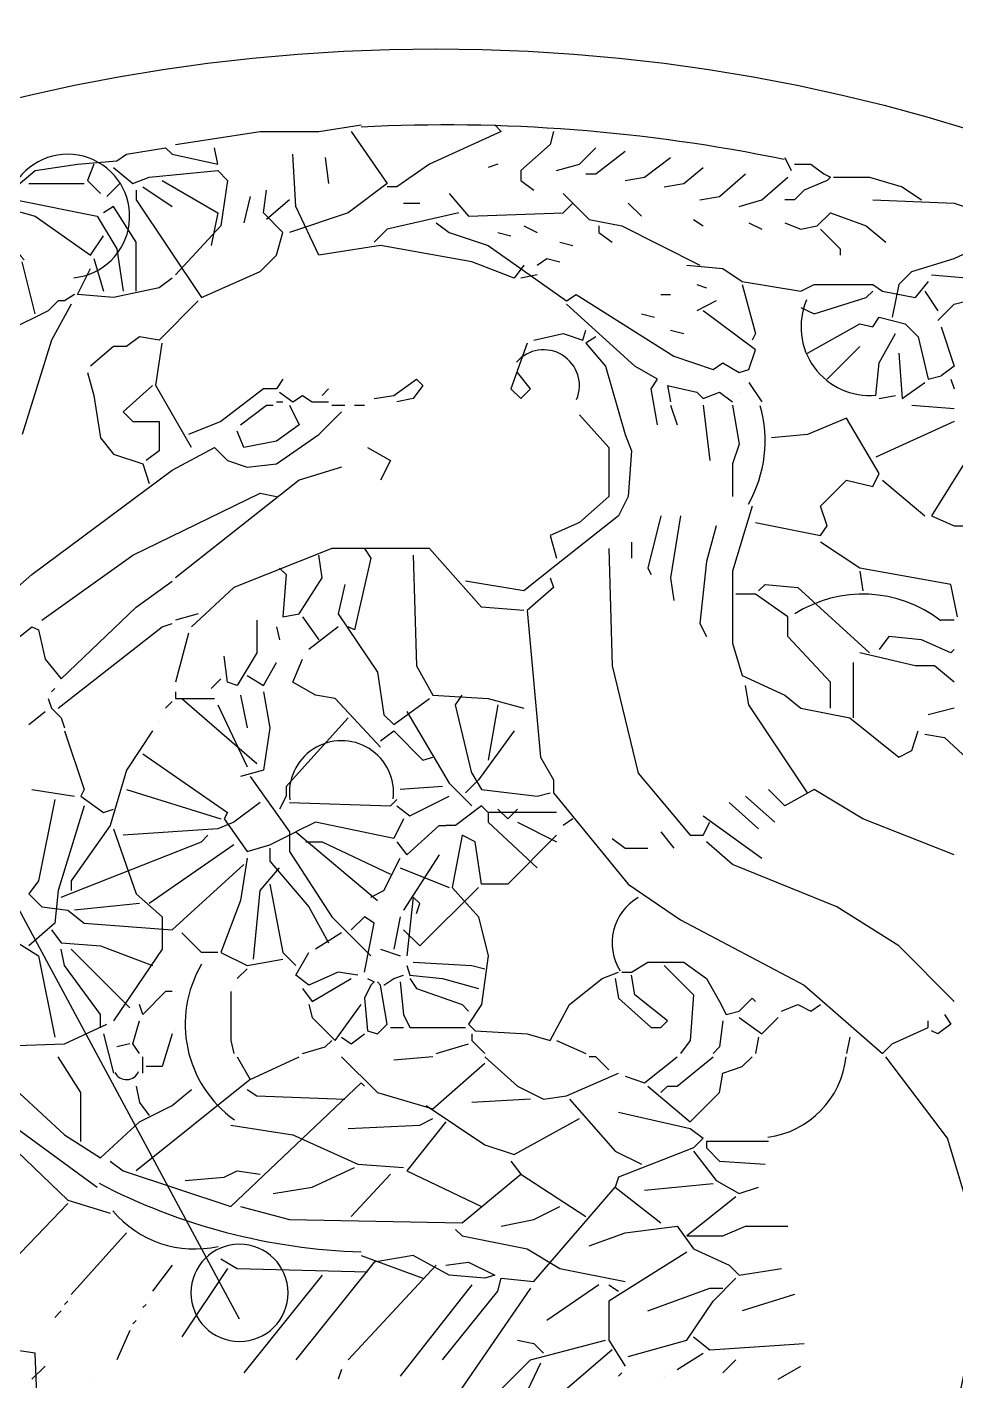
# Model space of a CAD drawing. Extents: x -747684 to -361709, y -438585 to -234743.
# Drawn here: x -372840.7 to -372673.6, y -242467.6 to -242223.9 of the extents above; entities that cross this region are included whole.
import ezdxf

# ---------------------------------------------------------------- set-up
doc = ezdxf.new("R2010")
doc.units = 0
doc.header["$LTSCALE"] = 100
doc.header["$MEASUREMENT"] = 0
doc.layers.get('0').update_dxf_attribs({"linetype": 'CONTINUOUS'})
for name, color, linetype in [('1', 7, 'CONTINUOUS'), ('2', 1, 'CONTINUOUS'), ('2D', 7, 'CONTINUOUS'), ('INSERT', 7, 'CONTINUOUS')]:
    doc.layers.add(name, color=color, linetype=linetype)

msp = doc.modelspace()

# ---------------------------------------------------------------- linework, layer by layer
at = {"color": 8}
msp.add_circle((-372767.14, -242550.53), 322.68, dxfattribs=at)
at = {"layer": '1', "color": 8}
for p, q in [((-372697.33, -242250.35), (-372696.16, -242250.94)), ((-372696.16, -242250.94), (-372696.75, -242251.52)), ((-372683.85, -242270.29), (-372685.02, -242276.15)), ((-372832.21, -242272.05), (-372833.97, -242273.22)), ((-372686.78, -242271.46), (-372680.91, -242272.63)), ((-372687.37, -242276.15), (-372682.67, -242277.33)), ((-372673.88, -242284.95), (-372676.22, -242286.71)), ((-372798.2, -242357.67), (-372802.31, -242358.84)), ((-372800.55, -242358.84), (-372793.51, -242368.81)), ((-372760.67, -242358.25), (-372758.91, -242361.18)), ((-372764.77, -242360.01), (-372760.67, -242364.12)), ((-372759.5, -242359.43), (-372761.84, -242361.77)), ((-372794.1, -242362.36), (-372795.27, -242364.7)), ((-372804.65, -242365.29), (-372805.24, -242366.46)), ((-372758.91, -242364.12), (-372763.6, -242367.64)), ((-372757.74, -242365.29), (-372758.91, -242364.12)), ((-372803.48, -242367.05), (-372806.41, -242368.22)), ((-372805.24, -242366.46), (-372801.13, -242372.33)), ((-372797.03, -242371.15), (-372792.34, -242368.81)), ((-372793.51, -242368.81), (-372793.51, -242372.33)), ((-372763.6, -242367.64), (-372765.36, -242367.64)), ((-372801.13, -242372.33), (-372797.03, -242371.15)), ((-372797.03, -242371.74), (-372797.03, -242374.09)), ((-372835.15, -242379.36), (-372835.73, -242385.23)), ((-372838.08, -242382.3), (-372833.39, -242382.88)), ((-372836.32, -242386.4), (-372834.56, -242388.75)), ((-372772.4, -242392.85), (-372771.81, -242394.61)), ((-372772.4, -242392.85), (-372772.4, -242392.85)), ((-372779.43, -242395.2), (-372778.26, -242395.78)), ((-372774.74, -242395.2), (-372772.98, -242394.61)), ((-372778.26, -242395.78), (-372778.85, -242396.37)), ((-372721.38, -242422.17), (-372719.03, -242423.93))]:
    msp.add_line(p, q, dxfattribs=at)
at = {"layer": '2', "color": 8}
for p, q in [((-372788.23, -242242.73), (-372780.61, -242241.55)), ((-372756.56, -242241.55), (-372755.39, -242242.73)), ((-372814.03, -242245.07), (-372798.79, -242242.73)), ((-372798.79, -242242.73), (-372788.23, -242242.73)), ((-372782.37, -242242.73), (-372775.92, -242252.11)), ((-372755.39, -242242.73), (-372768.29, -242248.59)), ((-372746.01, -242242.73), (-372746.59, -242245.07)), ((-372824.59, -242248), (-372822.83, -242246.83)), ((-372822.83, -242246.83), (-372815.79, -242245.66)), ((-372815.79, -242245.66), (-372814.62, -242246.83)), ((-372814.62, -242246.83), (-372806.41, -242248.59)), ((-372806.41, -242248.59), (-372807, -242245.66)), ((-372792.34, -242256.21), (-372792.92, -242246.83)), ((-372746.59, -242245.07), (-372751.87, -242249.76)), ((-372741.32, -242248.59), (-372738.38, -242245.66)), ((-372738.38, -242250.35), (-372733.11, -242246.24)), ((-372839.25, -242249.76), (-372831.63, -242248.59)), ((-372831.63, -242248.59), (-372824.59, -242248)), ((-372828.69, -242248.59), (-372829.87, -242251.52)), ((-372825.18, -242249.18), (-372821.66, -242252.11)), ((-372787.06, -242247.42), (-372786.47, -242252.11)), ((-372768.29, -242248.59), (-372774.16, -242252.7)), ((-372755.98, -242248.59), (-372757.74, -242249.18)), ((-372745.42, -242249.76), (-372741.32, -242248.59)), ((-372729.59, -242250.94), (-372724.9, -242247.42)), ((-372722.55, -242252.11), (-372719.03, -242249.18)), ((-372704.37, -242247.42), (-372703.2, -242249.76)), ((-372702.61, -242248.59), (-372699.68, -242248.59)), ((-372699.68, -242248.59), (-372697.33, -242250.35)), ((-372842.77, -242252.7), (-372839.25, -242249.76)), ((-372829.87, -242251.52), (-372827.52, -242253.87)), ((-372821.66, -242252.11), (-372818.73, -242250.94)), ((-372818.73, -242250.94), (-372806.41, -242249.76)), ((-372816.38, -242251.52), (-372806.41, -242257.39)), ((-372806.41, -242249.76), (-372804.65, -242251.52)), ((-372804.65, -242251.52), (-372805.82, -242259.73)), ((-372751.87, -242249.76), (-372751.87, -242251.52)), ((-372751.87, -242251.52), (-372749.53, -242253.28)), ((-372740.14, -242250.35), (-372738.38, -242250.35)), ((-372733.11, -242251.52), (-372729.59, -242250.94)), ((-372716.1, -242254.45), (-372711.41, -242250.35)), ((-372708.48, -242255.04), (-372703.79, -242250.94)), ((-372696.75, -242251.52), (-372700.85, -242253.28)), ((-372695.58, -242250.94), (-372689.12, -242250.94)), ((-372689.12, -242250.94), (-372683.26, -242252.7)), ((-372840.42, -242252.11), (-372830.45, -242252.11)), ((-372824, -242252.11), (-372826.35, -242254.45)), ((-372821.07, -242253.28), (-372821.07, -242255.04)), ((-372819.9, -242252.7), (-372814.62, -242256.21)), ((-372798.2, -242257.39), (-372797.61, -242253.28)), ((-372775.92, -242252.11), (-372782.95, -242257.39)), ((-372774.16, -242252.7), (-372775.92, -242252.7)), ((-372764.77, -242253.87), (-372761.26, -242257.97)), ((-372744.25, -242253.87), (-372739.56, -242258.56)), ((-372726.07, -242252.7), (-372722.55, -242252.11)), ((-372700.85, -242253.28), (-372702.61, -242255.04)), ((-372683.26, -242252.7), (-372679.74, -242255.04)), ((-372842.77, -242255.04), (-372828.11, -242257.97)), ((-372825.18, -242256.21), (-372826.94, -242257.39)), ((-372821.07, -242262.66), (-372825.18, -242256.21)), ((-372821.07, -242255.04), (-372809.34, -242272.63)), ((-372800.55, -242254.45), (-372801.72, -242259.15)), ((-372793.51, -242255.04), (-372797.61, -242258.56)), ((-372788.23, -242265.01), (-372792.34, -242256.21)), ((-372772.98, -242255.63), (-372770.05, -242255.63)), ((-372744.25, -242257.39), (-372742.49, -242255.63)), ((-372732.52, -242255.63), (-372730.17, -242257.97)), ((-372719.62, -242255.04), (-372716.1, -242254.45)), ((-372712.58, -242256.21), (-372708.48, -242255.04)), ((-372702.61, -242255.04), (-372704.37, -242255.04)), ((-372688.54, -242255.04), (-372673.88, -242255.63)), ((-372673.88, -242255.63), (-372665.08, -242258.56)), ((-372843.36, -242256.8), (-372839.25, -242257.97)), ((-372839.25, -242257.97), (-372829.28, -242265.01)), ((-372828.11, -242257.97), (-372824.59, -242263.84)), ((-372806.41, -242257.39), (-372807.58, -242263.25)), ((-372794.68, -242260.91), (-372798.2, -242257.39)), ((-372782.95, -242257.39), (-372793.51, -242260.91)), ((-372763.01, -242257.39), (-372775.92, -242260.32)), ((-372767.12, -242259.15), (-372764.77, -242260.91)), ((-372761.26, -242257.97), (-372744.25, -242257.39)), ((-372739.56, -242258.56), (-372733.69, -242259.73)), ((-372720.79, -242258.56), (-372719.03, -242259.73)), ((-372710.82, -242259.15), (-372708.48, -242260.32)), ((-372704.37, -242259.15), (-372701.44, -242260.32)), ((-372698.51, -242259.73), (-372696.16, -242257.39)), ((-372696.16, -242257.39), (-372689.71, -242259.73)), ((-372829.28, -242265.01), (-372826.94, -242261.49)), ((-372805.82, -242259.73), (-372814.03, -242268.53)), ((-372795.85, -242265.01), (-372794.68, -242260.91)), ((-372775.92, -242260.32), (-372778.26, -242262.66)), ((-372764.77, -242260.91), (-372757.74, -242263.25)), ((-372755.98, -242260.91), (-372753.63, -242261.49)), ((-372751.29, -242259.73), (-372748.94, -242260.91)), ((-372737.8, -242259.73), (-372737.8, -242260.91)), ((-372737.8, -242260.91), (-372735.45, -242262.66)), ((-372733.69, -242259.73), (-372719.62, -242266.77)), ((-372701.44, -242260.32), (-372698.51, -242259.73)), ((-372697.92, -242260.32), (-372694.4, -242263.84)), ((-372689.71, -242259.73), (-372686.19, -242262.66)), ((-372673.88, -242265.6), (-372663.91, -242260.91)), ((-372824.59, -242263.84), (-372823.42, -242271.46)), ((-372821.07, -242271.46), (-372821.07, -242262.66)), ((-372777.09, -242263.25), (-372788.23, -242265.01)), ((-372760.67, -242266.18), (-372777.09, -242263.25)), ((-372757.74, -242263.25), (-372743.66, -242273.22)), ((-372744.84, -242262.66), (-372742.49, -242263.25)), ((-372694.4, -242263.84), (-372694.4, -242265.01)), ((-372839.25, -242275.57), (-372841.6, -242266.18)), ((-372828.69, -242265.6), (-372826.94, -242271.46)), ((-372798.79, -242267.94), (-372795.85, -242265.01)), ((-372753.05, -242269.12), (-372760.67, -242266.18)), ((-372748.94, -242266.77), (-372747.18, -242265.6)), ((-372747.18, -242265.6), (-372744.84, -242266.18)), ((-372681.5, -242267.94), (-372673.88, -242265.6)), ((-372831.63, -242272.05), (-372829.28, -242267.36)), ((-372809.34, -242272.63), (-372798.79, -242267.94)), ((-372751.29, -242266.77), (-372753.05, -242269.12)), ((-372748.94, -242268.53), (-372751.87, -242269.12)), ((-372721.96, -242266.77), (-372715.51, -242267.36)), ((-372715.51, -242267.36), (-372712, -242269.7)), ((-372683.85, -242270.29), (-372681.5, -242267.94)), ((-372677.98, -242268.53), (-372658.04, -242270.29)), ((-372816.97, -242270.87), (-372825.18, -242272.63)), ((-372814.62, -242269.12), (-372816.97, -242270.87)), ((-372720.21, -242270.29), (-372718.45, -242270.87)), ((-372712, -242269.7), (-372701.44, -242271.46)), ((-372712, -242270.29), (-372709.65, -242279.08)), ((-372701.44, -242271.46), (-372699.09, -242270.29)), ((-372699.09, -242270.29), (-372688.54, -242270.29)), ((-372688.54, -242270.29), (-372686.78, -242271.46)), ((-372678.57, -242269.7), (-372680.91, -242272.63)), ((-372835.15, -242273.22), (-372836.9, -242274.98)), ((-372833.97, -242273.22), (-372835.15, -242273.22)), ((-372825.18, -242272.63), (-372831.63, -242272.05)), ((-372809.93, -242273.22), (-372816.97, -242280.26)), ((-372743.66, -242273.22), (-372741.9, -242272.05)), ((-372741.9, -242272.05), (-372724.31, -242283.19)), ((-372726.66, -242272.05), (-372724.9, -242272.05)), ((-372716.69, -242273.22), (-372720.21, -242274.98)), ((-372699.09, -242275.57), (-372689.71, -242272.63)), ((-372689.71, -242272.63), (-372688.54, -242271.46)), ((-372679.16, -242271.46), (-372676.81, -242274.98)), ((-372673.88, -242273.81), (-372669.19, -242272.63)), ((-372836.9, -242274.98), (-372843.94, -242278.5)), ((-372832.8, -242273.81), (-372836.32, -242280.26)), ((-372731.35, -242284.95), (-372743.66, -242273.81)), ((-372730.17, -242275.57), (-372727.83, -242276.15)), ((-372709.65, -242282.02), (-372719.03, -242274.98)), ((-372701.44, -242274.39), (-372699.09, -242275.57)), ((-372688.54, -242277.91), (-372687.37, -242276.15)), ((-372655.7, -242276.15), (-372677.98, -242311.92)), ((-372676.81, -242276.74), (-372673.88, -242273.81)), ((-372740.73, -242280.26), (-372740.14, -242278.5)), ((-372724.9, -242278.5), (-372722.55, -242279.08)), ((-372700.27, -242282.6), (-372690.88, -242277.33)), ((-372690.88, -242277.33), (-372688.54, -242277.91)), ((-372682.67, -242277.33), (-372680.33, -242279.67)), ((-372676.22, -242277.91), (-372673.88, -242284.95)), ((-372836.32, -242280.26), (-372841.6, -242297.26)), ((-372820.48, -242279.67), (-372822.83, -242281.43)), ((-372816.97, -242280.26), (-372820.48, -242279.67)), ((-372817.55, -242288.47), (-372816.38, -242280.84)), ((-372750.7, -242280.84), (-372753.63, -242289.05)), ((-372749.53, -242280.26), (-372744.25, -242279.08)), ((-372744.25, -242279.08), (-372740.73, -242280.26)), ((-372738.38, -242279.67), (-372740.14, -242280.84)), ((-372740.14, -242280.84), (-372736.63, -242284.95)), ((-372709.65, -242279.08), (-372710.24, -242280.26)), ((-372687.37, -242284.36), (-372684.43, -242279.08)), ((-372680.33, -242279.67), (-372678.57, -242287.29)), ((-372825.18, -242281.43), (-372829.28, -242284.95)), ((-372822.83, -242281.43), (-372825.18, -242281.43)), ((-372724.31, -242283.19), (-372717.27, -242285.54)), ((-372710.82, -242285.54), (-372709.65, -242282.02)), ((-372696.75, -242287.29), (-372690.88, -242281.43)), ((-372684.43, -242281.43), (-372684.43, -242281.43)), ((-372683.85, -242282.6), (-372683.26, -242290.81)), ((-372736.63, -242284.95), (-372733.11, -242297.26)), ((-372727.24, -242287.29), (-372731.35, -242284.95)), ((-372717.27, -242285.54), (-372715.51, -242284.36)), ((-372715.51, -242284.36), (-372712.58, -242286.12)), ((-372712.58, -242286.12), (-372710.82, -242285.54)), ((-372687.95, -242290.23), (-372687.37, -242284.36)), ((-372829.87, -242286.12), (-372828.69, -242290.23)), ((-372794.68, -242287.29), (-372795.85, -242289.05)), ((-372774.74, -242290.23), (-372770.64, -242287.29)), ((-372770.64, -242287.29), (-372769.47, -242288.47)), ((-372750.11, -242289.05), (-372752.46, -242286.12)), ((-372728.42, -242289.05), (-372727.24, -242287.29)), ((-372726.66, -242287.88), (-372726.66, -242287.88)), ((-372711.41, -242286.71), (-372711.41, -242286.71)), ((-372710.82, -242287.88), (-372708.48, -242291.4)), ((-372698.51, -242286.71), (-372698.51, -242286.71)), ((-372683.26, -242290.81), (-372679.16, -242287.88)), ((-372678.57, -242287.29), (-372676.22, -242286.71)), ((-372674.46, -242287.29), (-372673.88, -242289.05)), ((-372828.69, -242290.23), (-372827.52, -242297.85)), ((-372818.14, -242288.47), (-372823.42, -242293.16)), ((-372811.1, -242299.61), (-372817.55, -242288.47)), ((-372798.2, -242289.05), (-372805.82, -242294.92)), ((-372795.85, -242289.05), (-372798.2, -242289.05)), ((-372795.27, -242289.64), (-372792.92, -242291.4)), ((-372792.92, -242291.4), (-372791.16, -242290.23)), ((-372791.16, -242290.23), (-372789.4, -242291.4)), ((-372787.64, -242290.23), (-372786.47, -242289.05)), ((-372778.26, -242290.81), (-372774.74, -242290.23)), ((-372771.22, -242290.81), (-372774.16, -242291.4)), ((-372769.47, -242288.47), (-372771.22, -242290.81)), ((-372753.63, -242289.05), (-372751.87, -242290.81)), ((-372751.87, -242290.81), (-372750.11, -242289.05)), ((-372727.24, -242295.5), (-372728.42, -242289.05)), ((-372725.48, -242288.47), (-372724.9, -242291.4)), ((-372725.48, -242288.47), (-372720.21, -242289.64)), ((-372720.21, -242289.64), (-372719.03, -242290.81)), ((-372719.03, -242290.81), (-372716.1, -242289.64)), ((-372716.1, -242289.64), (-372713.75, -242291.4)), ((-372713.75, -242290.23), (-372713.75, -242290.23)), ((-372712.58, -242289.64), (-372712.58, -242289.64)), ((-372687.37, -242290.81), (-372684.43, -242290.23)), ((-372823.42, -242293.16), (-372821.66, -242294.92)), ((-372802.31, -242295.5), (-372797.61, -242291.99)), ((-372797.61, -242291.99), (-372796.44, -242291.99)), ((-372795.85, -242291.4), (-372794.68, -242291.4)), ((-372793.51, -242291.99), (-372791.75, -242295.5)), ((-372789.4, -242291.4), (-372786.47, -242291.4)), ((-372788.23, -242297.26), (-372784.13, -242293.16)), ((-372785.89, -242291.99), (-372783.54, -242291.99)), ((-372782.95, -242291.4), (-372782.95, -242291.4)), ((-372781.78, -242291.99), (-372780.02, -242291.99)), ((-372779.43, -242291.4), (-372779.43, -242291.4)), ((-372724.9, -242291.99), (-372723.72, -242295.5)), ((-372719.03, -242291.99), (-372717.86, -242301.96)), ((-372713.75, -242291.99), (-372712.58, -242299.02)), ((-372681.5, -242291.99), (-372673.88, -242292.57)), ((-372821.66, -242294.92), (-372816.97, -242294.92)), ((-372816.97, -242294.92), (-372816.97, -242300.2)), ((-372805.82, -242294.92), (-372811.69, -242297.26)), ((-372791.75, -242295.5), (-372795.85, -242298.44)), ((-372741.32, -242293.75), (-372736.04, -242299.61)), ((-372693.23, -242294.33), (-372700.27, -242297.26)), ((-372687.37, -242304.3), (-372693.23, -242294.33)), ((-372673.88, -242294.92), (-372687.95, -242301.37)), ((-372827.52, -242297.85), (-372825.18, -242300.78)), ((-372801.72, -242299.61), (-372802.89, -242296.68)), ((-372795.85, -242302.54), (-372788.23, -242297.26)), ((-372733.11, -242297.26), (-372731.93, -242300.2)), ((-372700.27, -242297.26), (-372706.72, -242297.85)), ((-372816.97, -242300.2), (-372819.31, -242301.96)), ((-372814.62, -242303.71), (-372807, -242299.61)), ((-372807, -242299.61), (-372804.65, -242301.96)), ((-372795.85, -242298.44), (-372801.72, -242299.61)), ((-372779.43, -242299.61), (-372775.33, -242301.96)), ((-372736.04, -242299.61), (-372736.04, -242308.41)), ((-372731.93, -242300.2), (-372732.52, -242308.41)), ((-372712.58, -242299.02), (-372713.75, -242302.54)), ((-372825.18, -242300.78), (-372819.9, -242302.54)), ((-372819.9, -242302.54), (-372818.73, -242306.06)), ((-372804.65, -242301.96), (-372801.13, -242303.13)), ((-372801.13, -242303.13), (-372795.85, -242302.54)), ((-372775.33, -242301.96), (-372777.09, -242305.47)), ((-372713.75, -242302.54), (-372713.75, -242308.41)), ((-372839.84, -242322.48), (-372814.62, -242303.71)), ((-372791.75, -242305.47), (-372814.03, -242323.07)), ((-372784.13, -242303.13), (-372791.75, -242305.47)), ((-372697.92, -242310.17), (-372693.23, -242305.47)), ((-372693.23, -242305.47), (-372688.54, -242306.65)), ((-372688.54, -242306.65), (-372687.37, -242304.3)), ((-372686.78, -242305.47), (-372679.16, -242311.92)), ((-372821.66, -242318.96), (-372798.79, -242307.82)), ((-372798.79, -242307.82), (-372795.85, -242308.41)), ((-372736.04, -242308.41), (-372741.32, -242313.1)), ((-372732.52, -242308.41), (-372734.28, -242311.92)), ((-372710.24, -242310.17), (-372713.75, -242321.89)), ((-372696.75, -242313.68), (-372697.92, -242310.17)), ((-372734.28, -242311.92), (-372745.42, -242320.72)), ((-372726.66, -242311.92), (-372729, -242321.31)), ((-372723.14, -242311.92), (-372724.9, -242323.07)), ((-372677.98, -242311.92), (-372673.88, -242313.68)), ((-372741.32, -242313.1), (-372746.59, -242315.44)), ((-372716.69, -242313.68), (-372718.45, -242320.13)), ((-372709.65, -242313.1), (-372697.92, -242315.44)), ((-372697.92, -242315.44), (-372696.75, -242313.68)), ((-372673.88, -242313.68), (-372665.08, -242313.68)), ((-372746.59, -242315.44), (-372745.42, -242319.55)), ((-372731.93, -242316.62), (-372731.93, -242319.55)), ((-372690.88, -242321.31), (-372697.92, -242316.62)), ((-372838.08, -242330.69), (-372821.66, -242318.96)), ((-372785.89, -242317.79), (-372803.48, -242324.83)), ((-372787.64, -242323.07), (-372788.23, -242318.96)), ((-372768.29, -242317.79), (-372785.89, -242317.79)), ((-372778.85, -242319.55), (-372781.78, -242332.45)), ((-372780.02, -242317.79), (-372778.85, -242319.55)), ((-372771.22, -242318.96), (-372770.64, -242338.9)), ((-372758.91, -242328.34), (-372768.29, -242317.79)), ((-372736.04, -242317.79), (-372735.45, -242338.9)), ((-372858.6, -242338.9), (-372839.84, -242322.48)), ((-372795.27, -242321.31), (-372794.1, -242322.48)), ((-372794.1, -242322.48), (-372794.68, -242330.1)), ((-372745.42, -242320.72), (-372751.29, -242325.41)), ((-372729, -242321.31), (-372728.42, -242322.48)), ((-372718.45, -242320.13), (-372719.62, -242331.28)), ((-372713.75, -242321.89), (-372713.75, -242334.8)), ((-372674.46, -242324.24), (-372690.88, -242321.31)), ((-372690.88, -242321.89), (-372690.3, -242325.41)), ((-372821.07, -242328.34), (-372814.62, -242323.65)), ((-372803.48, -242324.83), (-372811.1, -242331.86)), ((-372791.75, -242329.52), (-372787.64, -242323.07)), ((-372783.54, -242324.24), (-372784.71, -242329.52)), ((-372751.29, -242325.41), (-372761.84, -242323.65)), ((-372746.01, -242324.83), (-372750.7, -242328.93)), ((-372746.59, -242323.07), (-372746.01, -242324.83)), ((-372724.9, -242323.07), (-372724.31, -242327.17)), ((-372709.06, -242325.41), (-372707.89, -242324.24)), ((-372707.89, -242324.24), (-372702.03, -242324.83)), ((-372702.03, -242324.83), (-372689.12, -242336.55)), ((-372673.29, -242330.1), (-372674.46, -242324.24)), ((-372709.65, -242326), (-372713.17, -242326)), ((-372703.79, -242330.1), (-372709.65, -242326)), ((-372834.56, -242341.25), (-372821.07, -242328.34)), ((-372809.93, -242329.52), (-372814.03, -242330.69)), ((-372794.68, -242330.1), (-372791.75, -242329.52)), ((-372784.71, -242329.52), (-372777.68, -242340.07)), ((-372751.29, -242328.93), (-372758.91, -242328.34)), ((-372750.7, -242328.93), (-372748.35, -242355.32)), ((-372858.02, -242346.52), (-372839.84, -242331.86)), ((-372839.84, -242331.86), (-372838.66, -242332.45)), ((-372835.15, -242346.52), (-372816.38, -242331.86)), ((-372816.38, -242331.86), (-372814.62, -242331.28)), ((-372799.37, -242330.69), (-372799.37, -242336.55)), ((-372795.85, -242331.86), (-372795.27, -242334.21)), ((-372791.16, -242330.1), (-372788.23, -242334.21)), ((-372784.71, -242331.86), (-372789.99, -242335.97)), ((-372781.78, -242332.45), (-372782.95, -242331.86)), ((-372719.62, -242331.28), (-372718.45, -242333.62)), ((-372703.79, -242333.62), (-372703.79, -242330.1)), ((-372673.88, -242330.69), (-372676.22, -242330.69)), ((-372838.66, -242332.45), (-372837.49, -242337.73)), ((-372811.69, -242333.04), (-372814.03, -242341.83)), ((-372696.16, -242341.83), (-372703.79, -242333.62)), ((-372685.61, -242333.62), (-372687.37, -242335.97)), ((-372679.74, -242334.21), (-372685.61, -242333.62)), ((-372674.46, -242336.55), (-372679.74, -242334.21)), ((-372804.65, -242341.83), (-372805.24, -242337.14)), ((-372799.37, -242336.55), (-372802.89, -242342.42)), ((-372713.75, -242334.8), (-372712, -242340.66)), ((-372680.91, -242338.9), (-372690.88, -242336.55)), ((-372673.88, -242335.97), (-372674.46, -242336.55)), ((-372837.49, -242337.73), (-372834.56, -242341.25)), ((-372798.2, -242342.42), (-372795.85, -242338.31)), ((-372792.92, -242341.83), (-372791.16, -242337.73)), ((-372770.64, -242338.9), (-372767.71, -242344.18)), ((-372735.45, -242338.9), (-372730.76, -242358.25)), ((-372692.06, -242338.31), (-372692.06, -242348.28)), ((-372677.4, -242338.9), (-372680.91, -242338.9)), ((-372673.88, -242341.83), (-372677.4, -242338.9)), ((-372835.15, -242341.83), (-372835.15, -242341.83)), ((-372805.82, -242341.25), (-372807.58, -242343.01)), ((-372802.89, -242342.42), (-372804.65, -242341.83)), ((-372801.13, -242340.66), (-372798.2, -242342.42)), ((-372788.82, -242344.18), (-372792.92, -242341.83)), ((-372777.68, -242340.07), (-372776.5, -242347.7)), ((-372712, -242340.66), (-372704.37, -242344.18)), ((-372696.16, -242346.52), (-372696.16, -242341.83)), ((-372836.32, -242343.59), (-372835.73, -242343.01)), ((-372814.62, -242342.42), (-372814.62, -242342.42)), ((-372814.03, -242343.59), (-372814.03, -242344.76)), ((-372802.31, -242344.18), (-372801.13, -242350.04)), ((-372798.2, -242343.59), (-372797.03, -242350.04)), ((-372785.3, -242344.76), (-372788.82, -242344.18)), ((-372767.71, -242344.18), (-372757.74, -242344.76)), ((-372763.6, -242345.94), (-372762.43, -242344.18)), ((-372710.82, -242345.94), (-372711.41, -242342.42)), ((-372704.37, -242344.18), (-372701.44, -242346.52)), ((-372836.9, -242344.76), (-372836.32, -242346.52)), ((-372836.32, -242346.52), (-372834.56, -242348.28)), ((-372815.79, -242346.52), (-372814.62, -242345.35)), ((-372814.03, -242344.76), (-372807, -242344.76)), ((-372812.86, -242344.76), (-372799.37, -242356.49)), ((-372806.41, -242345.94), (-372801.13, -242357.08)), ((-372777.09, -242353.56), (-372785.3, -242344.76)), ((-372774.74, -242349.46), (-372768.29, -242344.76)), ((-372760.67, -242358.25), (-372763.6, -242345.94)), ((-372757.74, -242344.76), (-372751.29, -242346.52)), ((-372755.98, -242345.94), (-372757.74, -242355.91)), ((-372700.27, -242361.77), (-372710.82, -242345.94)), ((-372701.44, -242346.52), (-372692.64, -242348.28)), ((-372673.88, -242346.52), (-372678.57, -242347.7)), ((-372840.42, -242349.46), (-372837.49, -242347.11)), ((-372834.56, -242348.28), (-372833.97, -242350.04)), ((-372816.97, -242348.87), (-372816.97, -242348.87)), ((-372816.38, -242347.7), (-372816.38, -242347.7)), ((-372782.95, -242348.28), (-372794.1, -242360.6)), ((-372776.5, -242347.7), (-372774.74, -242349.46)), ((-372772.4, -242347.11), (-372764.77, -242360.01)), ((-372692.64, -242348.28), (-372683.85, -242355.32)), ((-372833.97, -242350.63), (-372830.45, -242361.18)), ((-372818.14, -242350.63), (-372822.83, -242357.67)), ((-372797.03, -242350.04), (-372798.2, -242357.67)), ((-372777.09, -242352.39), (-372774.74, -242350.63)), ((-372774.74, -242350.63), (-372769.47, -242355.91)), ((-372753.05, -242350.63), (-372759.5, -242359.43)), ((-372681.5, -242354.15), (-372680.33, -242350.63)), ((-372679.16, -242351.22), (-372675.64, -242351.8)), ((-372683.85, -242355.32), (-372681.5, -242354.15)), ((-372675.64, -242351.8), (-372659.22, -242367.05)), ((-372819.9, -242354.73), (-372804.65, -242365.29)), ((-372769.47, -242355.91), (-372767.71, -242355.32)), ((-372748.35, -242355.32), (-372746.01, -242359.43)), ((-372822.83, -242357.67), (-372825.76, -242367.64)), ((-372730.76, -242358.25), (-372721.38, -242369.39)), ((-372839.84, -242361.18), (-372832.21, -242362.36)), ((-372830.45, -242361.18), (-372831.04, -242362.36)), ((-372822.83, -242361.18), (-372805.82, -242366.46)), ((-372794.1, -242360.6), (-372794.1, -242362.36)), ((-372765.95, -242360.6), (-372773.57, -242361.18)), ((-372758.91, -242361.18), (-372748.94, -242362.36)), ((-372746.01, -242359.43), (-372746.01, -242361.77)), ((-372704.37, -242364.12), (-372707.3, -242361.18)), ((-372699.09, -242361.18), (-372704.37, -242364.12)), ((-372690.3, -242366.46), (-372699.09, -242361.18)), ((-372835.73, -242362.94), (-372838.66, -242377.6)), ((-372831.04, -242362.36), (-372826.94, -242365.29)), ((-372798.79, -242363.53), (-372803.48, -242367.05)), ((-372793.51, -242363.53), (-372775.33, -242364.12)), ((-372775.33, -242364.12), (-372774.16, -242362.94)), ((-372771.81, -242365.88), (-372764.77, -242362.36)), ((-372748.94, -242362.36), (-372746.59, -242361.77)), ((-372746.01, -242361.77), (-372732.52, -242378.19)), ((-372714.34, -242363.53), (-372709.06, -242368.22)), ((-372711.41, -242362.36), (-372706.13, -242367.05)), ((-372830.45, -242364.12), (-372835.15, -242379.36)), ((-372826.94, -242365.29), (-372825.18, -242364.7)), ((-372774.16, -242364.12), (-372771.81, -242365.88)), ((-372757.74, -242365.29), (-372757.74, -242367.05)), ((-372745.42, -242365.29), (-372757.74, -242365.29)), ((-372755.98, -242364.7), (-372754.22, -242366.46)), ((-372754.22, -242366.46), (-372752.46, -242364.7)), ((-372719.03, -242365.88), (-372708.48, -242373.5)), ((-372825.76, -242367.64), (-372832.8, -242377.6)), ((-372825.18, -242368.22), (-372821.07, -242379.95)), ((-372806.41, -242368.22), (-372823.42, -242369.39)), ((-372788.82, -242367.05), (-372792.34, -242368.81)), ((-372792.34, -242368.81), (-372777.68, -242381.12)), ((-372774.74, -242369.98), (-372788.82, -242367.05)), ((-372772.98, -242366.46), (-372774.74, -242369.98)), ((-372772.4, -242372.91), (-372766.53, -242367.64)), ((-372766.53, -242367.64), (-372765.36, -242367.64)), ((-372757.74, -242367.05), (-372748.94, -242375.26)), ((-372752.46, -242367.05), (-372745.42, -242370.57)), ((-372742.49, -242366.46), (-372744.25, -242367.64)), ((-372726.66, -242368.81), (-372724.31, -242371.74)), ((-372719.03, -242369.39), (-372717.86, -242367.05)), ((-372673.88, -242372.91), (-372690.3, -242366.46)), ((-372834.56, -242380.54), (-372809.34, -242370.57)), ((-372803.48, -242371.15), (-372818.73, -242381.71)), ((-372809.34, -242370.57), (-372808.17, -242369.39)), ((-372790.58, -242370.57), (-372787.64, -242370.57)), ((-372787.64, -242370.57), (-372775.33, -242376.43)), ((-372774.16, -242370.57), (-372772.4, -242372.91)), ((-372762.43, -242369.39), (-372764.19, -242378.78)), ((-372760.08, -242370.57), (-372762.43, -242369.39)), ((-372758.91, -242378.19), (-372760.08, -242370.57)), ((-372745.42, -242369.39), (-372754.22, -242378.19)), ((-372735.45, -242369.98), (-372733.11, -242371.74)), ((-372721.38, -242369.39), (-372719.03, -242369.39)), ((-372713.75, -242374.67), (-372718.45, -242370.57)), ((-372801.13, -242373.5), (-372802.31, -242381.12)), ((-372793.51, -242372.33), (-372785.89, -242384.06)), ((-372776.5, -242379.36), (-372773.57, -242373.5)), ((-372766.53, -242372.91), (-372772.98, -242382.88)), ((-372733.11, -242371.74), (-372729, -242371.74)), ((-372814.62, -242386.4), (-372801.72, -242374.67)), ((-372798.79, -242379.36), (-372795.27, -242375.26)), ((-372797.03, -242374.09), (-372789.99, -242382.3)), ((-372773.57, -242375.26), (-372764.77, -242378.78)), ((-372694.99, -242382.3), (-372713.75, -242374.67)), ((-372838.66, -242377.6), (-372840.42, -242379.95)), ((-372832.8, -242377.6), (-372832.8, -242379.36)), ((-372797.03, -242378.19), (-372794.68, -242390.51)), ((-372754.22, -242378.19), (-372758.91, -242378.19)), ((-372732.52, -242378.19), (-372723.14, -242384.64)), ((-372840.42, -242379.95), (-372838.08, -242382.3)), ((-372821.07, -242379.95), (-372816.38, -242384.06)), ((-372799.96, -242391.68), (-372798.79, -242379.36)), ((-372778.85, -242380.54), (-372776.5, -242379.36)), ((-372771.22, -242380.54), (-372772.4, -242391.09)), ((-372770.05, -242381.71), (-372771.22, -242380.54)), ((-372770.05, -242389.33), (-372759.5, -242378.78)), ((-372764.19, -242378.78), (-372759.5, -242384.06)), ((-372833.39, -242382.88), (-372830.45, -242385.23)), ((-372820.48, -242381.71), (-372832.21, -242382.88)), ((-372802.31, -242381.12), (-372805.82, -242390.51)), ((-372789.99, -242382.3), (-372786.47, -242388.75)), ((-372770.64, -242383.47), (-372770.05, -242381.71)), ((-372683.85, -242389.33), (-372694.99, -242382.3)), ((-372835.73, -242385.23), (-372840.42, -242389.33)), ((-372830.45, -242385.23), (-372814.62, -242386.4)), ((-372816.38, -242384.06), (-372816.38, -242389.92)), ((-372785.89, -242384.06), (-372778.85, -242391.09)), ((-372780.02, -242384.06), (-372782.37, -242386.4)), ((-372778.26, -242385.23), (-372780.02, -242384.06)), ((-372780.02, -242394.02), (-372778.26, -242385.23)), ((-372773.57, -242384.06), (-372774.74, -242389.92)), ((-372759.5, -242384.06), (-372757.74, -242391.09)), ((-372723.14, -242384.64), (-372700.85, -242396.37)), ((-372843.36, -242388.16), (-372838.66, -242391.09)), ((-372809.34, -242390.51), (-372812.86, -242386.99)), ((-372784.13, -242386.99), (-372788.82, -242389.92)), ((-372772.98, -242386.4), (-372770.05, -242389.33)), ((-372834.56, -242388.75), (-372827.52, -242389.33)), ((-372833.97, -242392.85), (-372834.56, -242389.92)), ((-372832.8, -242389.92), (-372822.24, -242400.48)), ((-372827.52, -242389.33), (-372818.14, -242392.85)), ((-372816.38, -242389.92), (-372825.18, -242402.82)), ((-372806.41, -242390.51), (-372809.34, -242390.51)), ((-372805.82, -242390.51), (-372801.13, -242392.85)), ((-372794.68, -242390.51), (-372792.34, -242392.85)), ((-372792.34, -242394.61), (-372789.99, -242390.51)), ((-372777.09, -242389.92), (-372773.57, -242391.09)), ((-372673.88, -242399.3), (-372683.85, -242389.33)), ((-372838.66, -242391.09), (-372835.73, -242405.75)), ((-372827.52, -242401.65), (-372833.97, -242392.85)), ((-372801.13, -242392.85), (-372794.68, -242391.68)), ((-372771.22, -242392.27), (-372760.67, -242392.85)), ((-372760.67, -242392.85), (-372758.32, -242393.44)), ((-372757.74, -242391.09), (-372758.91, -242399.89)), ((-372731.93, -242394.02), (-372729, -242392.27)), ((-372729, -242392.27), (-372722.55, -242392.27)), ((-372726.07, -242392.85), (-372720.79, -242398.13)), ((-372722.55, -242392.27), (-372718.45, -242395.2)), ((-372802.89, -242395.2), (-372801.13, -242393.44)), ((-372789.99, -242396.37), (-372792.34, -242394.61)), ((-372784.71, -242394.02), (-372789.99, -242396.37)), ((-372789.4, -242399.3), (-372782.37, -242395.2)), ((-372781.19, -242394.61), (-372784.71, -242394.02)), ((-372776.5, -242396.37), (-372774.74, -242395.2)), ((-372771.81, -242394.61), (-372765.95, -242395.2)), ((-372771.81, -242395.2), (-372770.64, -242396.96)), ((-372765.95, -242395.2), (-372759.5, -242396.96)), ((-372743.08, -242399.89), (-372737.21, -242395.2)), ((-372737.21, -242395.2), (-372734.28, -242394.02)), ((-372734.87, -242395.2), (-372734.28, -242398.72)), ((-372733.69, -242394.02), (-372731.93, -242394.02)), ((-372731.35, -242398.13), (-372731.93, -242394.61)), ((-372718.45, -242395.2), (-372716.1, -242399.3)), ((-372815.79, -242397.54), (-372819.9, -242401.65)), ((-372814.62, -242397.54), (-372815.79, -242397.54)), ((-372814.03, -242397.54), (-372814.03, -242397.54)), ((-372804.06, -242397.54), (-372804.06, -242406.34)), ((-372803.48, -242396.37), (-372803.48, -242396.37)), ((-372791.16, -242396.96), (-372789.4, -242399.3)), ((-372778.85, -242396.37), (-372780.02, -242398.72)), ((-372777.09, -242396.37), (-372777.68, -242395.78)), ((-372775.92, -242403.41), (-372777.09, -242396.37)), ((-372773.57, -242395.78), (-372772.98, -242401.65)), ((-372770.64, -242396.96), (-372762.43, -242399.89)), ((-372700.85, -242396.37), (-372686.78, -242408.69)), ((-372819.9, -242401.65), (-372820.48, -242399.89)), ((-372789.99, -242399.89), (-372789.4, -242402.23)), ((-372785.3, -242406.34), (-372780.61, -242399.89)), ((-372780.02, -242398.72), (-372779.43, -242404.58)), ((-372762.43, -242399.89), (-372761.26, -242401.06)), ((-372758.91, -242399.89), (-372761.26, -242403.41)), ((-372746.59, -242406.34), (-372743.08, -242399.89)), ((-372734.28, -242398.72), (-372728.42, -242403.99)), ((-372725.48, -242402.82), (-372731.35, -242398.13)), ((-372720.79, -242398.13), (-372721.38, -242406.34)), ((-372716.1, -242399.3), (-372714.93, -242401.65)), ((-372712.58, -242401.06), (-372710.24, -242398.72)), ((-372710.24, -242398.72), (-372709.65, -242399.3)), ((-372704.96, -242401.06), (-372702.03, -242399.89)), ((-372702.03, -242399.89), (-372699.68, -242401.06)), ((-372699.68, -242401.06), (-372697.92, -242399.89)), ((-372827.52, -242403.99), (-372827.52, -242401.65)), ((-372821.66, -242406.93), (-372820.48, -242402.82)), ((-372789.4, -242402.23), (-372785.3, -242406.34)), ((-372772.98, -242401.65), (-372771.81, -242403.99)), ((-372726.66, -242403.99), (-372725.48, -242402.82)), ((-372715.51, -242402.82), (-372716.1, -242407.51)), ((-372715.51, -242402.82), (-372715.51, -242402.82)), ((-372714.93, -242401.65), (-372712.58, -242401.06)), ((-372712.58, -242402.23), (-372708.48, -242405.17)), ((-372708.48, -242405.17), (-372705.54, -242402.23)), ((-372678.57, -242403.99), (-372678.57, -242402.82)), ((-372675.64, -242401.65), (-372674.46, -242403.41)), ((-372833.97, -242406.93), (-372826.35, -242403.41)), ((-372826.94, -242405.17), (-372825.18, -242412.2)), ((-372814.62, -242405.17), (-372816.38, -242411.03)), ((-372814.03, -242404.58), (-372814.03, -242404.58)), ((-372782.37, -242406.93), (-372780.02, -242405.17)), ((-372779.43, -242404.58), (-372777.68, -242405.17)), ((-372777.68, -242405.17), (-372775.92, -242403.41)), ((-372775.33, -242403.99), (-372772.98, -242403.99)), ((-372771.81, -242403.99), (-372761.84, -242403.99)), ((-372761.26, -242403.41), (-372760.08, -242404.58)), ((-372760.67, -242405.17), (-372760.67, -242406.34)), ((-372760.08, -242404.58), (-372750.7, -242405.17)), ((-372750.7, -242405.17), (-372746.59, -242406.34)), ((-372728.42, -242403.99), (-372726.66, -242403.99)), ((-372692.64, -242403.99), (-372692.64, -242403.99)), ((-372685.02, -242406.93), (-372678.57, -242403.99)), ((-372676.81, -242405.17), (-372677.98, -242404.58)), ((-372674.46, -242403.41), (-372676.81, -242405.17)), ((-372849.81, -242407.51), (-372833.97, -242406.93)), ((-372822.24, -242406.93), (-372824.59, -242407.51)), ((-372820.48, -242408.69), (-372821.66, -242406.93)), ((-372804.06, -242406.34), (-372803.48, -242408.69)), ((-372791.16, -242408.69), (-372787.06, -242407.51)), ((-372787.06, -242407.51), (-372785.89, -242406.34)), ((-372784.13, -242405.75), (-372782.37, -242406.93)), ((-372782.95, -242407.51), (-372782.95, -242407.51)), ((-372767.12, -242408.69), (-372761.26, -242406.93)), ((-372760.67, -242406.34), (-372758.32, -242408.69)), ((-372745.42, -242406.34), (-372740.14, -242408.69)), ((-372721.38, -242406.34), (-372723.14, -242408.69)), ((-372716.1, -242407.51), (-372717.27, -242408.69)), ((-372709.06, -242405.75), (-372709.65, -242408.69)), ((-372692.64, -242405.75), (-372693.23, -242408.69)), ((-372692.64, -242405.75), (-372692.64, -242405.75)), ((-372686.78, -242408.69), (-372685.02, -242406.93)), ((-372849.22, -242409.27), (-372833.97, -242423.35)), ((-372831.04, -242415.72), (-372835.15, -242409.27)), ((-372819.9, -242412.2), (-372819.9, -242409.27)), ((-372802.89, -242409.27), (-372800.55, -242413.38)), ((-372800.55, -242413.38), (-372791.75, -242409.27)), ((-372784.13, -242409.27), (-372777.68, -242415.72)), ((-372767.71, -242409.27), (-372774.74, -242409.86)), ((-372758.32, -242409.27), (-372752.46, -242414.55)), ((-372738.38, -242409.27), (-372739.56, -242409.27)), ((-372736.04, -242411.62), (-372738.38, -242409.27)), ((-372729.59, -242413.96), (-372723.72, -242409.27)), ((-372723.72, -242414.55), (-372717.27, -242409.27)), ((-372712, -242411.03), (-372710.24, -242409.27)), ((-372675.05, -242423.93), (-372686.19, -242409.27)), ((-372816.38, -242411.03), (-372819.31, -242411.03)), ((-372767.71, -242418.65), (-372758.32, -242410.44)), ((-372743.66, -242416.31), (-372734.28, -242412.2)), ((-372716.1, -242415.72), (-372715.51, -242412.2)), ((-372715.51, -242412.2), (-372712, -242411.03)), ((-372800.55, -242413.38), (-372821.07, -242429.8)), ((-372821.07, -242414.55), (-372820.48, -242417.48)), ((-372814.62, -242418.07), (-372811.1, -242415.14)), ((-372804.06, -242436.25), (-372780.61, -242413.96)), ((-372801.13, -242415.14), (-372799.37, -242416.31)), ((-372780.61, -242413.96), (-372780.02, -242414.55)), ((-372752.46, -242414.55), (-372747.77, -242416.9)), ((-372733.11, -242412.79), (-372729.59, -242413.96)), ((-372729, -242414.55), (-372721.38, -242421)), ((-372726.66, -242415.72), (-372725.48, -242414.55)), ((-372725.48, -242414.55), (-372723.72, -242414.55)), ((-372831.04, -242424.52), (-372831.04, -242415.72)), ((-372820.48, -242417.48), (-372818.73, -242419.83)), ((-372799.37, -242416.31), (-372783.54, -242416.9)), ((-372777.68, -242415.72), (-372767.71, -242418.65)), ((-372750.11, -242416.9), (-372760.67, -242417.48)), ((-372747.77, -242416.9), (-372743.66, -242416.31)), ((-372743.08, -242416.9), (-372734.87, -242426.28)), ((-372721.38, -242421), (-372716.1, -242415.72)), ((-372820.48, -242421), (-372814.62, -242418.07)), ((-372768.88, -242418.07), (-372758.32, -242425.11)), ((-372734.28, -242419.24), (-372721.38, -242422.17)), ((-372843.36, -242421.59), (-372828.11, -242432.73)), ((-372827.52, -242427.45), (-372820.48, -242421)), ((-372804.06, -242421.59), (-372792.92, -242423.35)), ((-372782.95, -242422.17), (-372770.05, -242421.59)), ((-372765.36, -242421), (-372772.4, -242429.8)), ((-372770.05, -242421.59), (-372767.71, -242420.41)), ((-372753.05, -242426.86), (-372741.32, -242420.41)), ((-372845.7, -242423.35), (-372833.39, -242435.07)), ((-372833.97, -242423.35), (-372827.52, -242427.45)), ((-372792.92, -242423.35), (-372781.19, -242428.62)), ((-372719.03, -242423.93), (-372720.79, -242425.69)), ((-372718.45, -242424.52), (-372718.45, -242425.69)), ((-372707.3, -242424.52), (-372718.45, -242424.52)), ((-372671.53, -242435.66), (-372675.05, -242423.93)), ((-372758.32, -242425.11), (-372753.05, -242426.86)), ((-372734.87, -242426.28), (-372730.17, -242428.62)), ((-372720.79, -242425.69), (-372734.28, -242430.97)), ((-372720.79, -242426.28), (-372716.69, -242431.56)), ((-372718.45, -242425.69), (-372716.1, -242428.04)), ((-372825.76, -242428.04), (-372823.42, -242429.8)), ((-372789.4, -242432.73), (-372781.78, -242429.21)), ((-372781.19, -242428.62), (-372772.98, -242429.21)), ((-372753.63, -242428.04), (-372751.87, -242430.38)), ((-372716.1, -242428.04), (-372707.89, -242428.62)), ((-372823.42, -242429.8), (-372804.06, -242436.25)), ((-372812.27, -242431.56), (-372805.24, -242430.97)), ((-372805.24, -242430.97), (-372802.89, -242429.8)), ((-372802.89, -242429.8), (-372798.79, -242430.38)), ((-372775.33, -242430.38), (-372782.37, -242438.01)), ((-372772.4, -242429.8), (-372758.91, -242436.25)), ((-372762.43, -242439.18), (-372751.87, -242430.38)), ((-372751.87, -242430.38), (-372740.14, -242438.01)), ((-372734.28, -242430.97), (-372734.87, -242432.73)), ((-372717.27, -242432.14), (-372729.59, -242433.32)), ((-372716.69, -242431.56), (-372712.58, -242433.9)), ((-372796.44, -242433.9), (-372789.4, -242432.73)), ((-372749.53, -242449.74), (-372734.87, -242432.73)), ((-372734.87, -242432.73), (-372726.66, -242439.18)), ((-372713.17, -242434.49), (-372721.96, -242441.53)), ((-372712.58, -242433.9), (-372709.06, -242432.73)), ((-372833.39, -242435.66), (-372847.46, -242450.32)), ((-372833.39, -242435.07), (-372825.76, -242437.42)), ((-372802.31, -242436.25), (-372793.51, -242438.59)), ((-372749.53, -242438.59), (-372744.84, -242436.25)), ((-372793.51, -242438.59), (-372762.43, -242439.18)), ((-372755.39, -242439.77), (-372749.53, -242438.59)), ((-372822.83, -242440.94), (-372832.8, -242452.08)), ((-372763.6, -242440.35), (-372762.43, -242441.53)), ((-372762.43, -242441.53), (-372750.7, -242443.87)), ((-372739.56, -242443.28), (-372733.11, -242440.94)), ((-372733.11, -242440.94), (-372723.72, -242439.77)), ((-372723.72, -242439.77), (-372720.79, -242443.87)), ((-372721.96, -242441.53), (-372715.51, -242441.53)), ((-372715.51, -242441.53), (-372711.41, -242439.77)), ((-372711.41, -242439.77), (-372703.79, -242439.77)), ((-372750.7, -242443.87), (-372744.84, -242447.39)), ((-372720.79, -242443.87), (-372714.34, -242446.8)), ((-372814.62, -242446.8), (-372818.14, -242451.49)), ((-372805.82, -242445.63), (-372802.89, -242447.39)), ((-372778.26, -242446.22), (-372792.34, -242463.81)), ((-372767.12, -242446.8), (-372782.95, -242463.81)), ((-372780.61, -242445.04), (-372769.47, -242449.15)), ((-372771.22, -242445.04), (-372778.26, -242446.22)), ((-372764.77, -242448.56), (-372771.22, -242445.04)), ((-372765.36, -242446.8), (-372761.26, -242446.22)), ((-372761.26, -242446.22), (-372756.56, -242448.56)), ((-372721.96, -242444.46), (-372736.04, -242453.25)), ((-372714.34, -242446.8), (-372712.58, -242448.56)), ((-372804.65, -242447.39), (-372812.86, -242459.7)), ((-372802.89, -242447.39), (-372779.43, -242447.98)), ((-372787.64, -242448.56), (-372801.72, -242466.16)), ((-372758.32, -242449.15), (-372764.77, -242448.56)), ((-372756.56, -242448.56), (-372758.32, -242449.15)), ((-372755.98, -242451.49), (-372755.39, -242449.15)), ((-372755.39, -242449.15), (-372749.53, -242449.74)), ((-372744.84, -242447.39), (-372733.11, -242449.74)), ((-372717.27, -242453.25), (-372713.17, -242449.15)), ((-372712.58, -242448.56), (-372704.96, -242447.39)), ((-372760.67, -242450.32), (-372773.57, -242466.74)), ((-372750.11, -242450.91), (-372768.29, -242477.3)), ((-372765.95, -242463.81), (-372755.98, -242451.49)), ((-372737.8, -242450.32), (-372747.18, -242456.77)), ((-372736.04, -242450.32), (-372734.28, -242451.49)), ((-372729, -242455.01), (-372717.86, -242450.91)), ((-372717.86, -242450.91), (-372715.51, -242450.91)), ((-372833.97, -242453.84), (-372833.39, -242453.25)), ((-372819.9, -242454.43), (-372819.31, -242453.84)), ((-372818.73, -242452.67), (-372818.73, -242452.67)), ((-372736.04, -242453.25), (-372736.04, -242460.29)), ((-372721.96, -242460.29), (-372717.27, -242453.25)), ((-372702.61, -242452.08), (-372712, -242455.01)), ((-372835.73, -242456.19), (-372834.56, -242455.01)), ((-372820.48, -242455.6), (-372820.48, -242455.6)), ((-372822.24, -242458.53), (-372824.59, -242463.81)), ((-372821.66, -242457.36), (-372821.07, -242456.77)), ((-372752.46, -242460.29), (-372749.53, -242460.88)), ((-372750.11, -242463.81), (-372736.63, -242460.29)), ((-372749.53, -242460.88), (-372747.77, -242462.64)), ((-372736.04, -242460.29), (-372733.11, -242464.98)), ((-372732.52, -242463.22), (-372721.96, -242460.29)), ((-372720.79, -242459.7), (-372717.86, -242462.05)), ((-372717.86, -242462.05), (-372700.85, -242460.88)), ((-372839.25, -242462.64), (-372843.36, -242462.05)), ((-372838.66, -242476.71), (-372839.25, -242462.64)), ((-372757.15, -242470.85), (-372750.11, -242463.81)), ((-372735.45, -242462.05), (-372751.87, -242476.12)), ((-372723.72, -242465.57), (-372719.03, -242462.64)), ((-372715.51, -242466.16), (-372713.17, -242463.81)), ((-372839.84, -242467.33), (-372837.49, -242464.98)), ((-372784.13, -242465.57), (-372784.71, -242467.33)), ((-372748.35, -242464.4), (-372753.05, -242474.37)), ((-372734.28, -242466.74), (-372733.69, -242466.16)), ((-372724.9, -242466.16), (-372724.9, -242466.16)), ((-372705.54, -242467.33), (-372701.44, -242464.98)), ((-372829.28, -242467.33), (-372829.28, -242467.33)), ((-372727.24, -242467.33), (-372727.24, -242467.33)), ((-372726.07, -242466.74), (-372726.07, -242466.74))]:
    msp.add_line(p, q, dxfattribs=at)
for centre, radius, start, end in [((-372765.36, -242542.39), 300.84, 78.3182, 92.9014), ((-372833.39, -242257.97), 11.14, 275.7106, 225), ((-372689.12, -242277.91), 12.32, 156.8014, 275.4403), ((-372747.77, -242288.47), 6.45, 337.3801, 138.8141), ((-372730.76, -242298.44), 22.87, 330.2551, 16.1443), ((-372690.3, -242348.87), 22.87, 52.2532, 122.4712), ((-372784.13, -242361.77), 9.38, 353.2902, 187.5946), ((-372726.07, -242388.75), 9.38, 119.7449, 212.7352), ((-372791.16, -242403.41), 21.11, 149.3003, 234.6375), ((-372709.65, -242407.51), 16.42, 277.8533, 353.8845), ((-372822.83, -242411.03), 2.35, 206.5651, 338.1986), ((-372777.09, -242334.8), 109.66, 242.4824, 268.172), ((-372810.52, -242424.52), 19.35, 220.2364, 282.5288), ((-372761.84, -242448.56), 91.48, 320.6595, 8.1301)]:
    msp.add_arc(centre, radius, start, end, dxfattribs=at)
at = {"layer": '2D', "color": 8}
for radius in [470.9, 446.64, 345.31]:
    msp.add_circle((-372767.14, -242550.53), radius, dxfattribs=at)
at = {"layer": 'INSERT', "color": 2}
msp.add_line((-372802.49, -242456.48), (-373702.64, -240784.77), dxfattribs=at)
for start, end in [(0, 180), (180, 0)]:
    msp.add_arc((-372802.49, -242451.77), 8.75, start, end, dxfattribs=at)

doc.saveas('drawing.dxf')
